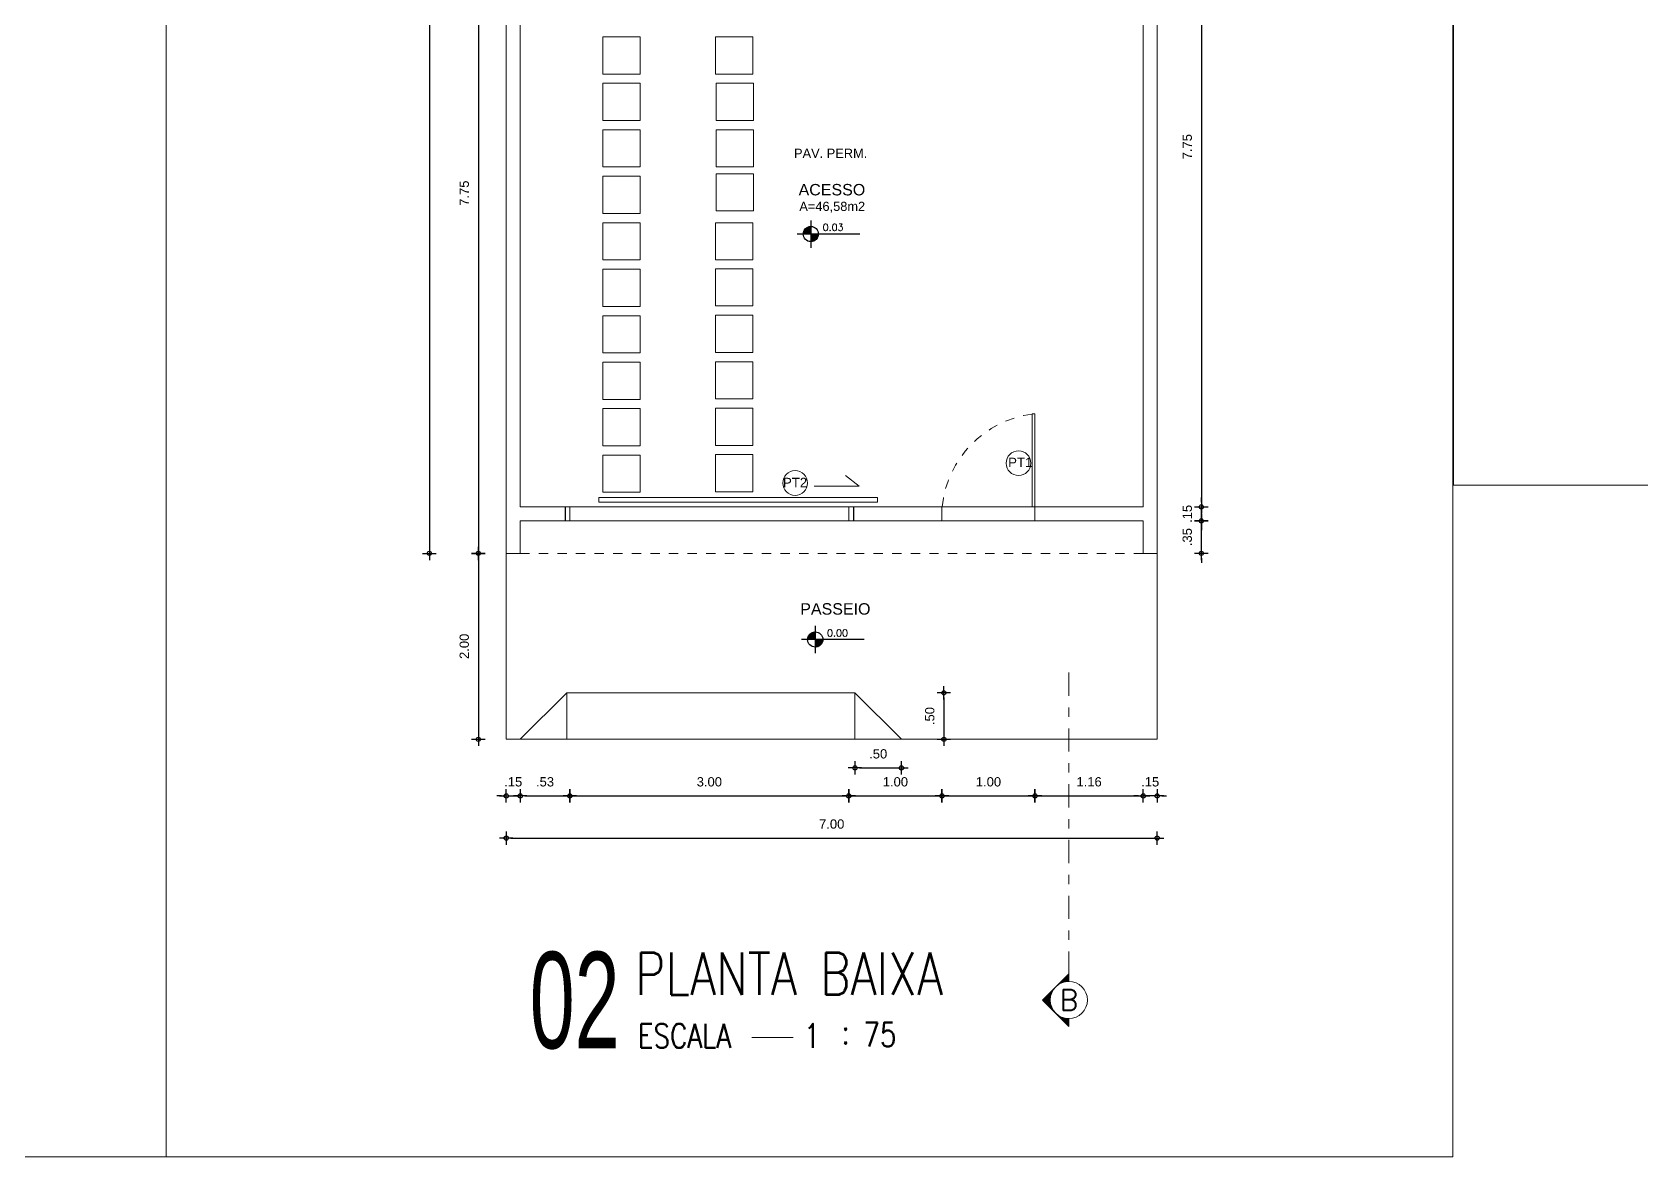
# Model space of a CAD drawing. Header units: millimetres. Extents: x 1345 to 2117, y 1214 to 1365.
# Drawn here: x 1862.36 to 1879.66, y 1261.5 to 1273.6 of the extents above; entities that cross this region are included whole.
import ezdxf
from ezdxf.enums import TextEntityAlignment as Align

# ---------------------------------------------------------------- set-up
doc = ezdxf.new("R2010")
doc.units = ezdxf.units.MM
doc.header["$LTSCALE"] = 0.5
doc.linetypes.add('DASHDOT', pattern=[1, 0.5, -0.25, 0, -0.25])
doc.linetypes.add('HIDDEN2', pattern=[0.1875, 0.125, -0.0625])
for name, color, linetype in [('02', 2, 'Continuous'), ('08', 8, 'Continuous'), ('ARCO', 7, 'HIDDEN2'), ('COTAS', 7, 'Continuous'), ('DIVERSOS', 4, 'Continuous'), ('ESQUADRIAS', 3, 'Continuous'), ('LINHAS PROJEÇÃO', 1, 'DASHDOT'), ('PAGPISO', 8, 'Continuous'), ('parede', 2, 'Continuous'), ('PISO', 8, 'Continuous'), ('Símbolos_Gráficos', 1, 'Continuous'), ('TEXTO2', 3, 'Continuous'), ('TXT_0', 7, 'Continuous')]:
    doc.layers.add(name, color=color, linetype=linetype)
for name, color, linetype, lineweight in [('E-TXT-G', 3, 'Continuous', 30), ('E-TXT-W', 7, 'Continuous', 15), ('E-TXT-Y', 2, 'Continuous', 40)]:
    doc.layers.add(name, color=color, linetype=linetype, lineweight=lineweight)
doc.styles.add('ADITIVOCAD', font='ROMANS.shx')
doc.styles.add('r140', font='romans.shx')
doc.styles.add('REG140', font='romans.shx', dxfattribs={"width": 0.8, "height": 0.35})
doc.styles.add('REG80', font='romans.shx', dxfattribs={"width": 0.8, "height": 0.1})
doc.styles.add('SANSSERIF', font='sas_____.pfb', dxfattribs={"height": 1})
doc.styles.add('SANSSERIF2', font='sanssb__.ttf', dxfattribs={"width": 0.8})
doc.styles.get("Standard").update_dxf_attribs({"font": 'arial.ttf'})
doc.dimstyles.new('ESCALA50', dxfattribs={"dimtxt": 0.1, "dimasz": 0.05, "dimexe": 0.18, "dimexo": 0.06, "dimgap": 0.1, "dimtad": 1, "dimzin": 4, "dimdsep": 46, "dimtxsty": 'Standard', "dimblk": 'BOLA', "dimcen": -0.06, "dimse1": 1, "dimse2": 1, "dimclrd": 7, "dimclrt": 7, "dimadec": 0, "dimazin": 0, "dimtfac": 1, "dimtix": 1, "dimtmove": 0, "dimatfit": 3, "dimldrblk": 'BOLA', "dimfxl": 0, "dimtolj": 1, "dimtzin": 4, "dimarcsym": 0})

# ---------------------------------------------------------------- blocks, each defined once
blk = doc.blocks.new('Adc_nivelpl')
h = blk.add_hatch()
h.set_pattern_fill('_U', color=256, scale=0.005, angle=45, style=0, double=1)
h.set_pattern_definition([(45, (-5.8772514, -3.5161936), (-0.003535534, 0.003535534), []), (135, (-5.8772514, -3.5161936), (-0.003535534, -0.003535534), [])])
h.paths.add_polyline_path([(0.195, -0.087, 0.414214), (0.087, -0.195), (0.195, -0.195)])
h.paths.add_polyline_path([(0.195, -0.195), (0.195, -0.304, 0.414214), (0.304, -0.195)])
for p, q in [((0.195, 0), (0.195, -0.391)), ((0.896, -0.195), (0, -0.195))]:
    blk.add_line(p, q)
blk.add_circle((0.195, -0.195), 0.109)
at = {"flags": 8}
blk.add_attdef('NIVEL', (0.364, -0.15), '', height=0.1, dxfattribs=at)
blk = doc.blocks.new('IND_DES')
at = {"layer": 'E-TXT-W'}
blk.add_line((0.0269, -0.2428), (0.1984, -0.2428), dxfattribs=at)
at = {"layer": 'E-TXT-G', "style": 'REG80', "width": 0.8}
for s, p in [('ESCALA', (-0.4463, -0.2864)), ('1', (0.2426, -0.2864)), (':', (0.3988, -0.2706))]:
    blk.add_text(s, height=0.1, dxfattribs=at).set_placement(p)
blk.add_attdef('ESCALA', (0.4897, -0.2812), '', height=0.1, dxfattribs=at)
at = {"layer": 'E-TXT-W', "style": 'SANSSERIF2', "width": 0.6}
blk.add_attdef('00', text='', height=0.4, dxfattribs=at).set_placement((-0.7083, -0.2881), align=Align.CENTER)
at = {"layer": 'E-TXT-Y', "style": 'REG140', "width": 0.8}
for tag, p in [('PROJETO', (-0.4563, 0.1829)), ('DESENHO', (-0.4582, -0.0658))]:
    blk.add_attdef(tag, p, '', height=0.175, dxfattribs=at)
blk = doc.blocks.new('BOLA')
for p, q in [((-1.44, 0), (1.44, 0)), ((0, -1.44), (0, 1.44))]:
    blk.add_line(p, q)
blk.add_circle((0, 0), 0.452)
blk = doc.blocks.new('*D126')
at = {"color": 7, "linetype": 'ByBlock', "lineweight": -2, "transparency": 16777216}
blk.add_line((1874.935, 1276.195), (1874.935, 1268.545), dxfattribs=at)
at = {"layer": 'Defpoints', "color": 0, "linetype": 'ByBlock', "transparency": 16777216}
for p in [(1874.31, 1276.245), (1874.46, 1268.495), (1874.935, 1268.495)]:
    blk.add_point(p, dxfattribs=at)
at = {"color": 7, "linetype": 'ByBlock', "lineweight": -2, "transparency": 16777216, "xscale": 0.05, "yscale": 0.05, "zscale": 0.05}
for p, rotation in [((1874.935, 1276.245), 90), ((1874.935, 1268.495), 270)]:
    blk.add_blockref('BOLA', p, dxfattribs=dict(at, rotation=rotation))
at = {"color": 7, "linetype": 'ByBlock', "transparency": 16777216, "insert": (1874.784, 1272.37), "char_height": 0.1, "attachment_point": 5, "rotation": 90}
blk.add_mtext('\\A1;7.75', dxfattribs=at)
blk = doc.blocks.new('*D79')
at = {"color": 7, "linetype": 'ByBlock', "lineweight": -2, "transparency": 16777216}
blk.add_line((1867.51, 1264.932), (1874.41, 1264.932), dxfattribs=at)
at = {"layer": 'Defpoints', "color": 0, "linetype": 'ByBlock', "transparency": 16777216}
for p in [(1867.46, 1268.495), (1874.46, 1268.495), (1874.46, 1264.932)]:
    blk.add_point(p, dxfattribs=at)
at = {"color": 7, "linetype": 'ByBlock', "lineweight": -2, "transparency": 16777216, "xscale": 0.05, "yscale": 0.05, "zscale": 0.05, "rotation": 180}
blk.add_blockref('BOLA', (1867.46, 1264.932), dxfattribs=at)
at = {"color": 7, "linetype": 'ByBlock', "lineweight": -2, "transparency": 16777216, "xscale": 0.05, "yscale": 0.05, "zscale": 0.05}
blk.add_blockref('BOLA', (1874.46, 1264.932), dxfattribs=at)
at = {"color": 7, "linetype": 'ByBlock', "transparency": 16777216, "insert": (1870.96, 1265.083), "char_height": 0.1, "attachment_point": 5}
blk.add_mtext('\\A1;7.00', dxfattribs=at)
blk = doc.blocks.new('*D80')
at = {"color": 7, "linetype": 'ByBlock', "lineweight": -2, "transparency": 16777216}
blk.add_line((1867.66, 1265.386), (1868.094, 1265.386), dxfattribs=at)
at = {"layer": 'Defpoints', "color": 0, "linetype": 'ByBlock', "transparency": 16777216}
for p in [(1867.61, 1268.345), (1868.144, 1268.345), (1868.144, 1265.386)]:
    blk.add_point(p, dxfattribs=at)
at = {"color": 7, "linetype": 'ByBlock', "lineweight": -2, "transparency": 16777216, "xscale": 0.05, "yscale": 0.05, "zscale": 0.05, "rotation": 180}
blk.add_blockref('BOLA', (1867.61, 1265.386), dxfattribs=at)
at = {"color": 7, "linetype": 'ByBlock', "lineweight": -2, "transparency": 16777216, "xscale": 0.05, "yscale": 0.05, "zscale": 0.05}
blk.add_blockref('BOLA', (1868.144, 1265.386), dxfattribs=at)
at = {"color": 7, "linetype": 'ByBlock', "transparency": 16777216, "insert": (1867.877, 1265.537), "char_height": 0.1, "attachment_point": 5}
blk.add_mtext('\\A1;.53', dxfattribs=at)
blk = doc.blocks.new('*D81')
at = {"color": 7, "linetype": 'ByBlock', "lineweight": -2, "transparency": 16777216}
blk.add_line((1868.194, 1265.386), (1871.094, 1265.386), dxfattribs=at)
at = {"layer": 'Defpoints', "color": 0, "linetype": 'ByBlock', "transparency": 16777216}
for p in [(1868.144, 1268.845), (1871.144, 1268.845), (1871.144, 1265.386)]:
    blk.add_point(p, dxfattribs=at)
at = {"color": 7, "linetype": 'ByBlock', "lineweight": -2, "transparency": 16777216, "xscale": 0.05, "yscale": 0.05, "zscale": 0.05, "rotation": 180}
blk.add_blockref('BOLA', (1868.144, 1265.386), dxfattribs=at)
at = {"color": 7, "linetype": 'ByBlock', "lineweight": -2, "transparency": 16777216, "xscale": 0.05, "yscale": 0.05, "zscale": 0.05}
blk.add_blockref('BOLA', (1871.144, 1265.386), dxfattribs=at)
at = {"color": 7, "linetype": 'ByBlock', "transparency": 16777216, "insert": (1869.644, 1265.537), "char_height": 0.1, "attachment_point": 5}
blk.add_mtext('\\A1;3.00', dxfattribs=at)
blk = doc.blocks.new('*D82')
at = {"color": 7, "linetype": 'ByBlock', "lineweight": -2, "transparency": 16777216}
blk.add_line((1871.194, 1265.386), (1872.096, 1265.386), dxfattribs=at)
at = {"layer": 'Defpoints', "color": 0, "linetype": 'ByBlock', "transparency": 16777216}
for p in [(1871.144, 1268.845), (1872.146, 1268.845), (1872.146, 1265.386)]:
    blk.add_point(p, dxfattribs=at)
at = {"color": 7, "linetype": 'ByBlock', "lineweight": -2, "transparency": 16777216, "xscale": 0.05, "yscale": 0.05, "zscale": 0.05, "rotation": 180}
blk.add_blockref('BOLA', (1871.144, 1265.386), dxfattribs=at)
at = {"color": 7, "linetype": 'ByBlock', "lineweight": -2, "transparency": 16777216, "xscale": 0.05, "yscale": 0.05, "zscale": 0.05}
blk.add_blockref('BOLA', (1872.146, 1265.386), dxfattribs=at)
at = {"color": 7, "linetype": 'ByBlock', "transparency": 16777216, "insert": (1871.645, 1265.537), "char_height": 0.1, "attachment_point": 5}
blk.add_mtext('\\A1;1.00', dxfattribs=at)
blk = doc.blocks.new('*D83')
at = {"color": 7, "linetype": 'ByBlock', "lineweight": -2, "transparency": 16777216}
blk.add_line((1872.196, 1265.386), (1873.096, 1265.386), dxfattribs=at)
at = {"layer": 'Defpoints', "color": 0, "linetype": 'ByBlock', "transparency": 16777216}
for p in [(1872.146, 1268.845), (1873.146, 1268.845), (1873.146, 1265.386)]:
    blk.add_point(p, dxfattribs=at)
at = {"color": 7, "linetype": 'ByBlock', "lineweight": -2, "transparency": 16777216, "xscale": 0.05, "yscale": 0.05, "zscale": 0.05, "rotation": 180}
blk.add_blockref('BOLA', (1872.146, 1265.386), dxfattribs=at)
at = {"color": 7, "linetype": 'ByBlock', "lineweight": -2, "transparency": 16777216, "xscale": 0.05, "yscale": 0.05, "zscale": 0.05}
blk.add_blockref('BOLA', (1873.146, 1265.386), dxfattribs=at)
at = {"color": 7, "linetype": 'ByBlock', "transparency": 16777216, "insert": (1872.646, 1265.537), "char_height": 0.1, "attachment_point": 5}
blk.add_mtext('\\A1;1.00', dxfattribs=at)
blk = doc.blocks.new('*D129')
at = {"color": 7, "linetype": 'ByBlock', "lineweight": -2, "transparency": 16777216}
blk.add_line((1866.633, 1292.945), (1866.633, 1268.045), dxfattribs=at)
at = {"layer": 'Defpoints', "color": 0, "linetype": 'ByBlock', "transparency": 16777216}
for p in [(1867.46, 1292.995), (1866.633, 1267.995), (1867.46, 1267.995)]:
    blk.add_point(p, dxfattribs=at)
at = {"color": 7, "linetype": 'ByBlock', "lineweight": -2, "transparency": 16777216, "xscale": 0.05, "yscale": 0.05, "zscale": 0.05}
for p, rotation in [((1866.633, 1292.995), 90), ((1866.633, 1267.995), 270)]:
    blk.add_blockref('BOLA', p, dxfattribs=dict(at, rotation=rotation))
at = {"color": 7, "linetype": 'ByBlock', "transparency": 16777216, "insert": (1866.482, 1280.495), "char_height": 0.1, "attachment_point": 5, "rotation": 90}
blk.add_mtext('\\A1;25.00', dxfattribs=at)
blk = doc.blocks.new('*D132')
at = {"color": 7, "linetype": 'ByBlock', "lineweight": -2, "transparency": 16777216}
blk.add_line((1867.16, 1267.945), (1867.16, 1266.045), dxfattribs=at)
at = {"layer": 'Defpoints', "color": 0, "linetype": 'ByBlock', "transparency": 16777216}
for p in [(1867.46, 1267.995), (1867.16, 1265.995), (1867.46, 1265.995)]:
    blk.add_point(p, dxfattribs=at)
at = {"color": 7, "linetype": 'ByBlock', "lineweight": -2, "transparency": 16777216, "xscale": 0.05, "yscale": 0.05, "zscale": 0.05}
for p, rotation in [((1867.16, 1267.995), 90), ((1867.16, 1265.995), 270)]:
    blk.add_blockref('BOLA', p, dxfattribs=dict(at, rotation=rotation))
at = {"color": 7, "linetype": 'ByBlock', "transparency": 16777216, "insert": (1867.009, 1266.995), "char_height": 0.1, "attachment_point": 5, "rotation": 90}
blk.add_mtext('\\A1;2.00', dxfattribs=at)
blk = doc.blocks.new('*D133')
at = {"color": 7, "linetype": 'ByBlock', "lineweight": -2, "transparency": 16777216}
blk.add_line((1872.166, 1266.445), (1872.166, 1266.045), dxfattribs=at)
at = {"layer": 'Defpoints', "color": 0, "linetype": 'ByBlock', "transparency": 16777216}
for p in [(1868.11, 1266.495), (1868.11, 1265.995), (1872.166, 1265.995)]:
    blk.add_point(p, dxfattribs=at)
at = {"color": 7, "linetype": 'ByBlock', "lineweight": -2, "transparency": 16777216, "xscale": 0.05, "yscale": 0.05, "zscale": 0.05}
for p, rotation in [((1872.166, 1266.495), 90), ((1872.166, 1265.995), 270)]:
    blk.add_blockref('BOLA', p, dxfattribs=dict(at, rotation=rotation))
at = {"color": 7, "linetype": 'ByBlock', "transparency": 16777216, "insert": (1872.015, 1266.245), "char_height": 0.1, "attachment_point": 5, "rotation": 90}
blk.add_mtext('\\A1;.50', dxfattribs=at)
blk = doc.blocks.new('*D153')
at = {"layer": 'COTAS', "color": 7, "linetype": 'ByBlock', "lineweight": -2, "transparency": 16777216}
blk.add_line((1873.196, 1265.386), (1874.26, 1265.386), dxfattribs=at)
at = {"layer": 'Defpoints', "color": 0, "linetype": 'ByBlock', "transparency": 16777216}
for p in [(1873.146, 1268.345), (1874.31, 1268.345), (1874.31, 1265.386)]:
    blk.add_point(p, dxfattribs=at)
at = {"layer": 'COTAS', "color": 7, "linetype": 'ByBlock', "lineweight": -2, "transparency": 16777216, "xscale": 0.05, "yscale": 0.05, "zscale": 0.05, "rotation": 180}
blk.add_blockref('BOLA', (1873.146, 1265.386), dxfattribs=at)
at = {"layer": 'COTAS', "color": 7, "linetype": 'ByBlock', "lineweight": -2, "transparency": 16777216, "xscale": 0.05, "yscale": 0.05, "zscale": 0.05}
blk.add_blockref('BOLA', (1874.31, 1265.386), dxfattribs=at)
at = {"layer": 'COTAS', "color": 7, "linetype": 'ByBlock', "lineweight": -2, "transparency": 16777216, "insert": (1873.728, 1265.537), "char_height": 0.1, "attachment_point": 5}
blk.add_mtext('\\A1;1.16', dxfattribs=at)
blk = doc.blocks.new('*D154')
at = {"layer": 'COTAS', "color": 7, "linetype": 'ByBlock', "lineweight": -2, "transparency": 16777216}
for p, q in [((1867.41, 1265.386), (1867.36, 1265.386)), ((1867.46, 1265.386), (1867.61, 1265.386)), ((1867.66, 1265.386), (1867.71, 1265.386))]:
    blk.add_line(p, q, dxfattribs=at)
at = {"layer": 'Defpoints', "color": 0, "linetype": 'ByBlock', "transparency": 16777216}
for p in [(1867.46, 1267.995), (1867.61, 1267.995), (1867.61, 1265.386)]:
    blk.add_point(p, dxfattribs=at)
at = {"layer": 'COTAS', "color": 7, "linetype": 'ByBlock', "lineweight": -2, "transparency": 16777216, "xscale": 0.05, "yscale": 0.05, "zscale": 0.05}
blk.add_blockref('BOLA', (1867.46, 1265.386), dxfattribs=at)
at = {"layer": 'COTAS', "color": 7, "linetype": 'ByBlock', "lineweight": -2, "transparency": 16777216, "xscale": 0.05, "yscale": 0.05, "zscale": 0.05, "rotation": 180}
blk.add_blockref('BOLA', (1867.61, 1265.386), dxfattribs=at)
at = {"layer": 'COTAS', "color": 7, "linetype": 'ByBlock', "lineweight": -2, "transparency": 16777216, "insert": (1867.535, 1265.537), "char_height": 0.1, "attachment_point": 5}
blk.add_mtext('\\A1;.15', dxfattribs=at)
blk = doc.blocks.new('*D155')
at = {"layer": 'COTAS', "color": 7, "linetype": 'ByBlock', "lineweight": -2, "transparency": 16777216}
for p, q in [((1874.26, 1265.386), (1874.21, 1265.386)), ((1874.46, 1265.386), (1874.31, 1265.386)), ((1874.51, 1265.386), (1874.56, 1265.386))]:
    blk.add_line(p, q, dxfattribs=at)
at = {"layer": 'Defpoints', "color": 0, "linetype": 'ByBlock', "transparency": 16777216}
for p in [(1874.31, 1267.995), (1874.46, 1267.995), (1874.31, 1265.386)]:
    blk.add_point(p, dxfattribs=at)
at = {"layer": 'COTAS', "color": 7, "linetype": 'ByBlock', "lineweight": -2, "transparency": 16777216, "xscale": 0.05, "yscale": 0.05, "zscale": 0.05}
blk.add_blockref('BOLA', (1874.31, 1265.386), dxfattribs=at)
at = {"layer": 'COTAS', "color": 7, "linetype": 'ByBlock', "lineweight": -2, "transparency": 16777216, "xscale": 0.05, "yscale": 0.05, "zscale": 0.05, "rotation": 180}
blk.add_blockref('BOLA', (1874.46, 1265.386), dxfattribs=at)
at = {"layer": 'COTAS', "color": 7, "linetype": 'ByBlock', "lineweight": -2, "transparency": 16777216, "insert": (1874.385, 1265.537), "char_height": 0.1, "attachment_point": 5}
blk.add_mtext('\\A1;.15', dxfattribs=at)
blk = doc.blocks.new('*D156')
at = {"layer": 'COTAS', "color": 7, "linetype": 'ByBlock', "lineweight": -2, "transparency": 16777216}
blk.add_line((1871.26, 1265.687), (1871.66, 1265.687), dxfattribs=at)
at = {"layer": 'Defpoints', "color": 0, "linetype": 'ByBlock', "transparency": 16777216}
for p in [(1871.21, 1265.995), (1871.71, 1265.995), (1871.71, 1265.687)]:
    blk.add_point(p, dxfattribs=at)
at = {"layer": 'COTAS', "color": 7, "linetype": 'ByBlock', "lineweight": -2, "transparency": 16777216, "xscale": 0.05, "yscale": 0.05, "zscale": 0.05, "rotation": 180}
blk.add_blockref('BOLA', (1871.21, 1265.687), dxfattribs=at)
at = {"layer": 'COTAS', "color": 7, "linetype": 'ByBlock', "lineweight": -2, "transparency": 16777216, "xscale": 0.05, "yscale": 0.05, "zscale": 0.05}
blk.add_blockref('BOLA', (1871.71, 1265.687), dxfattribs=at)
at = {"layer": 'COTAS', "color": 7, "linetype": 'ByBlock', "lineweight": -2, "transparency": 16777216, "insert": (1871.46, 1265.838), "char_height": 0.1, "attachment_point": 5}
blk.add_mtext('\\A1;.50', dxfattribs=at)
blk = doc.blocks.new('*D162')
at = {"color": 7, "linetype": 'ByBlock', "lineweight": -2, "transparency": 16777216}
for p, q in [((1874.935, 1268.545), (1874.935, 1268.595)), ((1874.935, 1268.345), (1874.935, 1268.495)), ((1874.935, 1268.295), (1874.935, 1268.245))]:
    blk.add_line(p, q, dxfattribs=at)
at = {"layer": 'Defpoints', "color": 0, "linetype": 'ByBlock', "transparency": 16777216}
for p in [(1874.31, 1268.495), (1874.935, 1268.495), (1874.31, 1268.345)]:
    blk.add_point(p, dxfattribs=at)
at = {"color": 7, "linetype": 'ByBlock', "lineweight": -2, "transparency": 16777216, "xscale": 0.05, "yscale": 0.05, "zscale": 0.05}
for p, rotation in [((1874.935, 1268.495), 270), ((1874.935, 1268.345), 90)]:
    blk.add_blockref('BOLA', p, dxfattribs=dict(at, rotation=rotation))
at = {"color": 7, "linetype": 'ByBlock', "transparency": 16777216, "insert": (1874.784, 1268.42), "char_height": 0.1, "attachment_point": 5, "rotation": 90}
blk.add_mtext('\\A1;.15', dxfattribs=at)
blk = doc.blocks.new('*D163')
at = {"color": 7, "linetype": 'ByBlock', "lineweight": -2, "transparency": 16777216}
for p, q in [((1874.935, 1268.395), (1874.935, 1268.445)), ((1874.935, 1267.995), (1874.935, 1268.345)), ((1874.935, 1267.945), (1874.935, 1267.895))]:
    blk.add_line(p, q, dxfattribs=at)
at = {"layer": 'Defpoints', "color": 0, "linetype": 'ByBlock', "transparency": 16777216}
for p in [(1874.31, 1268.345), (1874.935, 1268.345), (1874.31, 1267.995)]:
    blk.add_point(p, dxfattribs=at)
at = {"color": 7, "linetype": 'ByBlock', "lineweight": -2, "transparency": 16777216, "xscale": 0.05, "yscale": 0.05, "zscale": 0.05}
for p, rotation in [((1874.935, 1268.345), 270), ((1874.935, 1267.995), 90)]:
    blk.add_blockref('BOLA', p, dxfattribs=dict(at, rotation=rotation))
at = {"color": 7, "linetype": 'ByBlock', "transparency": 16777216, "insert": (1874.784, 1268.17), "char_height": 0.1, "attachment_point": 5, "rotation": 90}
blk.add_mtext('\\A1;.35', dxfattribs=at)
blk = doc.blocks.new('*D170')
at = {"color": 7, "lineweight": -2, "transparency": 16777216}
blk.add_line((1867.16, 1275.695), (1867.16, 1268.045), dxfattribs=at)
at = {"layer": 'Defpoints', "color": 0, "transparency": 16777216}
for p in [(1867.61, 1275.745), (1867.16, 1267.995), (1867.61, 1267.995)]:
    blk.add_point(p, dxfattribs=at)
at = {"color": 7, "lineweight": -2, "transparency": 16777216, "xscale": 0.05, "yscale": 0.05, "zscale": 0.05}
for p, rotation in [((1867.16, 1275.745), 90), ((1867.16, 1267.995), 270)]:
    blk.add_blockref('BOLA', p, dxfattribs=dict(at, rotation=rotation))
at = {"color": 7, "transparency": 16777216, "insert": (1867.009, 1271.87), "char_height": 0.1, "attachment_point": 5, "rotation": 90}
blk.add_mtext('\\A1;7.75', dxfattribs=at)

msp = doc.modelspace()

# ---------------------------------------------------------------- hatches: boundary and pattern name
at = {"layer": 'PAGPISO', "lineweight": 18}
h = msp.add_hatch(dxfattribs=at)
h.set_pattern_fill('ANSI31', color=256, scale=0.0032, angle=450, style=0)
h.set_pattern_definition([(225, (1873.226945, 1263.473359), (-0.0071842, 0.0071842), [])])
h.paths.add_polyline_path([(1873.368, 1263.049), (1873.227, 1263.19), (1873.368, 1263.332, 0.414214)])
h.paths.add_polyline_path([(1873.51, 1262.907), (1873.368, 1263.049, 0.198912), (1873.51, 1262.99)])
h.paths.add_polyline_path([(1873.51, 1263.39, 0.198912), (1873.368, 1263.332), (1873.51, 1263.473)])

# ---------------------------------------------------------------- linework, layer by layer
for p, q in [((1868.094, 1268.495), (1868.094, 1268.345)), ((1871.194, 1268.495), (1871.194, 1268.345))]:
    msp.add_line(p, q)
at = {"layer": '02', "lineweight": 18}
for points in [[(1850.567, 1295.292), (1863.803, 1295.292), (1863.803, 1261.503), (1850.567, 1261.503)], [(1877.641, 1295.32), (1863.803, 1295.32), (1863.803, 1261.503), (1877.641, 1261.503)], [(1877.641, 1295.32), (1863.803, 1295.32), (1863.803, 1261.503), (1877.641, 1261.503)], [(1890.161, 1277.667), (1877.647, 1277.667), (1877.647, 1268.728), (1890.161, 1268.728)]]:
    msp.add_lwpolyline(points, close=True, dxfattribs=at)
at = {"layer": '08', "lineweight": 18}
for p, q in [((1868.144, 1268.495), (1871.144, 1268.495)), ((1871.144, 1268.345), (1868.144, 1268.345)), ((1868.11, 1266.495), (1868.11, 1265.995)), ((1871.21, 1266.495), (1871.21, 1265.995))]:
    msp.add_line(p, q, dxfattribs=at)
at = {"layer": '08', "linetype": 'HIDDEN2', "lineweight": 18, "ltscale": 0.2}
msp.add_line((1867.61, 1267.995), (1874.31, 1267.995), dxfattribs=at)
at = {"layer": '08', "lineweight": 18}
for points in [[(1868.5, 1273.152), (1868.5, 1273.552), (1868.9, 1273.552), (1868.9, 1273.152)], [(1868.5, 1273.152), (1868.5, 1273.552), (1868.9, 1273.552), (1868.9, 1273.152)], [(1870.112, 1273.152), (1870.112, 1273.552), (1869.712, 1273.552), (1869.712, 1273.152)], [(1868.5, 1272.652), (1868.5, 1273.052), (1868.9, 1273.052), (1868.9, 1272.652)], [(1870.119, 1272.652), (1870.119, 1273.052), (1869.719, 1273.052), (1869.719, 1272.652)], [(1868.5, 1272.152), (1868.5, 1272.552), (1868.9, 1272.552), (1868.9, 1272.152)], [(1870.119, 1272.152), (1870.119, 1272.552), (1869.719, 1272.552), (1869.719, 1272.152)], [(1868.5, 1271.652), (1868.5, 1272.052), (1868.9, 1272.052), (1868.9, 1271.652)], [(1870.119, 1271.679), (1870.119, 1272.079), (1869.719, 1272.079), (1869.719, 1271.679)], [(1868.5, 1271.152), (1868.5, 1271.552), (1868.9, 1271.552), (1868.9, 1271.152)], [(1870.112, 1271.152), (1870.112, 1271.552), (1869.712, 1271.552), (1869.712, 1271.152)], [(1868.5, 1270.652), (1868.5, 1271.052), (1868.9, 1271.052), (1868.9, 1270.652)], [(1870.112, 1270.657), (1870.112, 1271.057), (1869.712, 1271.057), (1869.712, 1270.657)], [(1868.5, 1270.152), (1868.5, 1270.552), (1868.9, 1270.552), (1868.9, 1270.152)], [(1870.112, 1270.157), (1870.112, 1270.557), (1869.712, 1270.557), (1869.712, 1270.157)], [(1868.5, 1269.652), (1868.5, 1270.052), (1868.9, 1270.052), (1868.9, 1269.652)], [(1870.112, 1269.657), (1870.112, 1270.057), (1869.712, 1270.057), (1869.712, 1269.657)], [(1868.5, 1269.152), (1868.5, 1269.552), (1868.9, 1269.552), (1868.9, 1269.152)], [(1870.112, 1269.157), (1870.112, 1269.557), (1869.712, 1269.557), (1869.712, 1269.157)], [(1868.5, 1268.652), (1868.5, 1269.052), (1868.9, 1269.052), (1868.9, 1268.652)], [(1870.112, 1268.657), (1870.112, 1269.057), (1869.712, 1269.057), (1869.712, 1268.657)]]:
    msp.add_lwpolyline(points, close=True, dxfattribs=at)
msp.add_lwpolyline([(1867.61, 1265.995), (1868.11, 1266.495), (1871.21, 1266.495), (1871.71, 1265.995)], dxfattribs=at)
at = {"layer": 'ARCO', "lineweight": 18}
msp.add_arc((1873.263, 1268.382), 1.122, 97.5018, 174.2431, dxfattribs=at)
at = {"layer": 'ESQUADRIAS', "lineweight": 18}
for p, q in [((1871.254, 1268.718), (1871.108, 1268.832)), ((1868.454, 1268.595), (1871.454, 1268.595)), ((1868.454, 1268.545), (1868.454, 1268.595)), ((1870.77, 1268.718), (1871.254, 1268.718)), ((1871.454, 1268.595), (1871.454, 1268.545)), ((1871.454, 1268.545), (1868.454, 1268.545))]:
    msp.add_line(p, q, dxfattribs=at)
for points in [[(1873.116, 1268.495), (1873.116, 1269.495), (1873.146, 1269.495), (1873.146, 1268.495), (1873.116, 1268.495)], [(1868.094, 1268.495), (1868.144, 1268.495), (1868.144, 1268.345), (1868.094, 1268.345)], [(1871.194, 1268.495), (1871.144, 1268.495), (1871.144, 1268.345), (1871.194, 1268.345)], [(1872.096, 1268.495), (1872.146, 1268.495), (1872.146, 1268.345), (1872.096, 1268.345)], [(1873.196, 1268.495), (1873.146, 1268.495), (1873.146, 1268.345), (1873.196, 1268.345)]]:
    msp.add_lwpolyline(points, dxfattribs=at)
at = {"layer": 'LINHAS PROJEÇÃO', "lineweight": 18}
msp.add_line((1873.51, 1266.712), (1873.51, 1263.445), dxfattribs=at)
at = {"layer": 'parede', "lineweight": 18}
for p, q in [((1867.46, 1267.995), (1867.46, 1292.995)), ((1874.46, 1292.995), (1874.46, 1267.995)), ((1867.61, 1268.495), (1867.61, 1292.845)), ((1874.31, 1274.295), (1874.31, 1268.495)), ((1868.144, 1268.495), (1867.61, 1268.495)), ((1872.496, 1268.495), (1871.194, 1268.495)), ((1874.31, 1268.495), (1873.196, 1268.495)), ((1867.61, 1267.995), (1867.61, 1268.345)), ((1868.144, 1268.345), (1867.61, 1268.345)), ((1872.496, 1268.345), (1871.194, 1268.345)), ((1874.31, 1268.345), (1873.196, 1268.345)), ((1874.31, 1268.345), (1874.31, 1267.995)), ((1867.46, 1267.995), (1867.61, 1267.995)), ((1874.31, 1267.995), (1874.46, 1267.995))]:
    msp.add_line(p, q, dxfattribs=at)
at = {"layer": 'PISO', "lineweight": 18}
for p, q in [((1872.083, 1268.495), (1873.196, 1268.495)), ((1872.096, 1268.345), (1873.196, 1268.345)), ((1867.46, 1267.995), (1867.46, 1265.995)), ((1874.46, 1267.995), (1874.46, 1265.995)), ((1874.46, 1265.995), (1867.46, 1265.995))]:
    msp.add_line(p, q, dxfattribs=at)
for centre in [(1872.969, 1268.965), (1870.567, 1268.752)]:
    msp.add_circle(centre, 0.133, dxfattribs=at)
at = {"layer": 'Símbolos_Gráficos', "color": 3, "lineweight": 18}
for p, q in [((1873.51, 1263.473), (1873.227, 1263.19)), ((1873.51, 1263.39), (1873.51, 1263.473)), ((1873.227, 1263.19), (1873.51, 1262.907)), ((1873.51, 1262.99), (1873.51, 1262.907))]:
    msp.add_line(p, q, dxfattribs=at)
msp.add_circle((1873.51, 1263.19), 0.2, dxfattribs=at)

# ---------------------------------------------------------------- block references
at = {"lineweight": 18}
ref = msp.add_blockref('IND_DES', (1870.032, 1263.418), dxfattribs=dict(at, xscale=2.591993519999988, yscale=2.591993519999988, zscale=2.591993519999988))
ref.add_attrib('00', '02', dxfattribs={"layer": 'E-TXT-W', "height": 1.0368, "style": 'SANSSERIF', "width": 0.6}).set_placement((1868.196, 1262.671), align=Align.CENTER)
ref.add_attrib('DESENHO', 'PLANTA BAIXA', (1868.844, 1263.247), dxfattribs={"layer": 'E-TXT-Y', "height": 0.4536, "style": 'REG140', "width": 0.8})
ref.add_attrib('ESCALA', '75', (1871.301, 1262.689), dxfattribs={"layer": 'E-TXT-G', "height": 0.2592, "style": 'REG80', "width": 0.8})
at = {"layer": 'TXT_0', "lineweight": 18}
ref = msp.add_blockref('Adc_nivelpl', (1870.589, 1271.577), dxfattribs=dict(at, xscale=0.75, yscale=0.75, zscale=0.75))
ref.add_attrib('NIVEL', '0.03', (1870.862, 1271.464), dxfattribs={"height": 0.075, "style": 'ADITIVOCAD', "flags": 8})
ref = msp.add_blockref('Adc_nivelpl', (1870.637, 1267.215), dxfattribs=dict(at, xscale=0.75, yscale=0.75, zscale=0.75))
ref.add_attrib('NIVEL', '0.00', (1870.91, 1267.102), dxfattribs={"height": 0.075, "style": 'ADITIVOCAD', "flags": 8})

# ---------------------------------------------------------------- texts
at = {"layer": 'DIVERSOS', "lineweight": 18, "char_height": 0.1011, "width": 0.37308, "attachment_point": 1}
for s, insert in [('{\\C3;PT1}', (1872.858, 1269.024)), ('{\\C3;PT2}', (1870.437, 1268.808))]:
    msp.add_mtext(s, dxfattribs=dict(at, insert=insert))
at = {"layer": 'LINHAS PROJEÇÃO', "lineweight": 18, "style": 'r140'}
msp.add_text('B', height=0.224, dxfattribs=at).set_placement((1873.51, 1263.19), align=Align.MIDDLE)
at = {"layer": 'TEXTO2', "lineweight": 18, "style": 'SANSSERIF'}
for s, p in [('ACESSO', (1870.604, 1271.846)), ('PASSEIO', (1870.622, 1267.336))]:
    msp.add_text(s, height=0.1231, dxfattribs=at).set_placement(p)
at = {"layer": 'TXT_0', "lineweight": 18, "style": 'SANSSERIF'}
for s, p in [('PAV. PERM.', (1870.555, 1272.25)), ('A=46,58m2', (1870.612, 1271.679))]:
    msp.add_text(s, height=0.0985, dxfattribs=at).set_placement(p)

# ---------------------------------------------------------------- dimensions: what is measured, and where the dimension line sits
at = {"color": 2, "linetype": 'ByBlock'}
for base, p1, p2, picture, middle in [((1866.633, 1267.995), (1867.46, 1292.995), (1867.46, 1267.995), '*D129', (1866.482, 1280.495)), ((1867.16, 1265.995), (1867.46, 1267.995), (1867.46, 1265.995), '*D132', (1867.009, 1266.995)), ((1872.166, 1265.995), (1868.11, 1266.495), (1868.11, 1265.995), '*D133', (1872.015, 1266.245))]:
    dim = msp.add_linear_dim(base=base, p1=p1, p2=p2, angle=90, dimstyle='ESCALA50', dxfattribs=at)
    dim.commit()
    dim.dimension.update_dxf_attribs({"geometry": picture, "text_midpoint": middle})
dim = msp.add_linear_dim(base=(1874.935, 1268.495), p1=(1874.31, 1276.245), p2=(1874.46, 1268.495), angle=90, dimstyle='ESCALA50', override={"dimtmove": 1}, dxfattribs=at)
dim.commit()
dim.dimension.update_dxf_attribs({"geometry": '*D126', "text_midpoint": (1874.784, 1272.37)})
dim = msp.add_linear_dim(base=(1867.16, 1267.995), p1=(1867.61, 1275.745), p2=(1867.61, 1267.995), angle=90, dimstyle='ESCALA50', override={"dimtmove": 1})
dim.commit()
dim.dimension.update_dxf_attribs({"geometry": '*D170', "text_midpoint": (1867.009, 1271.87)})
for base, p1, p2, picture, middle in [((1871.144, 1265.386), (1868.144, 1268.845), (1871.144, 1268.845), '*D81', (1869.644, 1265.537)), ((1872.146, 1265.386), (1871.144, 1268.845), (1872.146, 1268.845), '*D82', (1871.645, 1265.537)), ((1873.146, 1265.386), (1872.146, 1268.845), (1873.146, 1268.845), '*D83', (1872.646, 1265.537)), ((1868.144, 1265.386), (1867.61, 1268.345), (1868.144, 1268.345), '*D80', (1867.877, 1265.537))]:
    dim = msp.add_linear_dim(base=base, p1=p1, p2=p2, dimstyle='ESCALA50', override={"dimtmove": 1}, dxfattribs=at)
    dim.commit()
    dim.dimension.update_dxf_attribs({"geometry": picture, "text_midpoint": middle})
at = {"color": 2, "linetype": 'ByBlock', "true_color": 0xf1eb1f}
for base, p1, p2, picture, middle in [((1874.935, 1268.495), (1874.31, 1268.345), (1874.31, 1268.495), '*D162', (1874.784, 1268.42)), ((1874.935, 1268.345), (1874.31, 1267.995), (1874.31, 1268.345), '*D163', (1874.784, 1268.17))]:
    dim = msp.add_linear_dim(base=base, p1=p1, p2=p2, angle=90, dimstyle='ESCALA50', dxfattribs=at)
    dim.commit()
    dim.dimension.update_dxf_attribs({"geometry": picture, "text_midpoint": middle})
at = {"color": 2, "linetype": 'ByBlock'}
dim = msp.add_linear_dim(base=(1874.46, 1264.932), p1=(1867.46, 1268.495), p2=(1874.46, 1268.495), dimstyle='ESCALA50', dxfattribs=at)
dim.commit()
dim.dimension.update_dxf_attribs({"geometry": '*D79', "text_midpoint": (1870.96, 1265.083)})
at = {"layer": 'COTAS', "color": 5, "linetype": 'ByBlock', "lineweight": -2}
for base, p1, p2, picture, middle in [((1874.31, 1265.386), (1873.146, 1268.345), (1874.31, 1268.345), '*D153', (1873.728, 1265.537)), ((1867.61, 1265.386), (1867.46, 1267.995), (1867.61, 1267.995), '*D154', (1867.535, 1265.537)), ((1874.31, 1265.386), (1874.46, 1267.995), (1874.31, 1267.995), '*D155', (1874.385, 1265.537)), ((1871.71, 1265.687), (1871.21, 1265.995), (1871.71, 1265.995), '*D156', (1871.46, 1265.838))]:
    dim = msp.add_linear_dim(base=base, p1=p1, p2=p2, dimstyle='ESCALA50', override={"dimfxl": 0.18}, dxfattribs=at)
    dim.commit()
    dim.dimension.update_dxf_attribs({"geometry": picture, "text_midpoint": middle})

doc.saveas('drawing.dxf')
